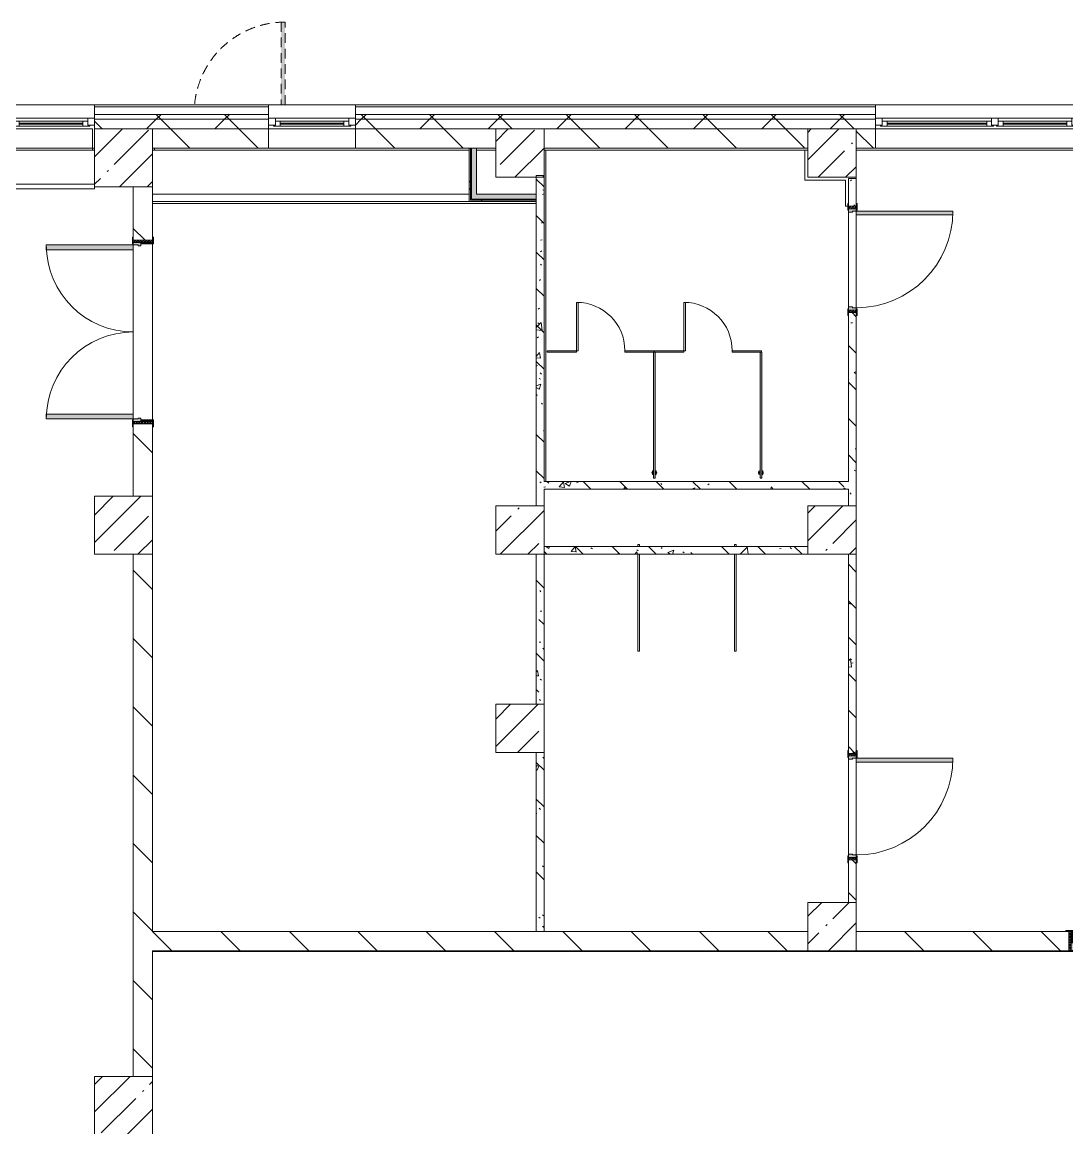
# Model space of a CAD drawing. Header units: millimetres. Extents: x 81663 to 277412, y -8553 to 29000.
# Drawn here: x 213638 to 224448, y 16767 to 28205 of the extents above; entities that cross this region are included whole.
import ezdxf

# ---------------------------------------------------------------- set-up
doc = ezdxf.new("R2010")
doc.units = ezdxf.units.MM
doc.linetypes.add('200_ШТРИХ__ш1_п0_6_', pattern=[160, 100, -60])
for name, color, linetype, lineweight in [('A-DETL-MBND', 7, '200_ШТРИХ__ш1_п0_6_', 9), ('A-DOOR', 7, 'Continuous', 5), ('A-GENM', 7, 'Continuous', 5), ('A-GLAZ-2', 7, 'Continuous', 5), ('A-WALL', 7, 'Continuous', 9), ('A-WALL-4', 7, 'Continuous', 5), ('I-WALL-3', 7, 'Continuous', 5), ('S-COLS-1', 7, 'Continuous', 5)]:
    doc.layers.add(name, color=color, linetype=linetype, lineweight=lineweight)
for name, color, linetype, lineweight, true_color in [('A-DOOR-2', 7, 'Continuous', 5, 0xe2e2e2), ('A-DOOR-3', 7, 'Continuous', 5, 0xaaaaaa), ('A-DOOR-FRAM-1', 7, 'Continuous', 5, 0xe2e2e2), ('A-DOOR-FRAM-3', 7, 'Continuous', 5, 0xaaaaaa), ('A-FLOR-2', 7, 'Continuous', 5, 0xaaaaaa), ('A-GENM-2', 7, 'Continuous', 5, 0xe2ddcd), ('I-WALL-1', 7, 'Continuous', 5, 0xe7e7e7), ('I-WALL-5', 7, 'Continuous', 5, 0x787878)]:
    doc.layers.add(name, color=color, linetype=linetype, lineweight=lineweight, true_color=true_color)
pattern_1 = [(45, (148228.23, 0), (-285.1231, 285.1231), []), (45, (148513.35, 0), (-285.1231, 285.1231), [504.031, -100.806, 16.764, -84.042])]
pattern_2 = [(135, (148228.23, 0), (-353.5534, -353.5534), [])]
pattern_3 = [(135, (148228.23, 0), (-377.1708, -377.1708), [533.4, -88.9, 17.78, -88.9]), (135, (148228.23, 376.94), (-377.1708, -377.1708), []), (50, (148228.23, 0), (637.6445, -55.7866), [66.675, -733.425]), (355, (148228.2, 0), (-123.3494, 668.699), [53.34, -586.74]), (100.451, (148281.37, -4.65), (514.299, 612.908), [56.665, -623.315]), (46.184, (148228.2, 177.8), (948.7764, -147.15), [100.012, -1100.137]), (96.636, (148307.3, 165.5), (830.909, 865.997), [84.998, -934.973]), (351.184, (148228.2, 177.8), (830.918, 865.988), [80.01, -880.11]), (21, (148317.13, 133.35), (530.6506, -357.9283), [66.675, -733.425]), (326, (148317.1, 133.35), (216.308, 644.6585), [53.34, -586.74]), (71.451, (148361.35, 103.5), (746.9596, 286.7243), [56.665, -623.315]), (37.5, (148228.23, 0), (10.8105, 295.9426), [16.764, -562.864, 16.764, -578.866, -588.962]), (37.5, (148228.23, 0), (10.8105, 295.9426), [-1175.258, 16.764, -572.198]), (7.5, (148228.23, 0), (233.8692, 350.6318), [16.764, -322.834, 16.764, -549.529, -224.472]), (7.5, (148228.23, 0), (233.8692, 350.6318), [-905.891, 16.764, -207.708]), (327.5, (148029.98, 0), (474.5678, -20.0513), [16.764, -205.486, 16.764, -676.656, -920.115]), (327.5, (148029.98, 0), (474.5678, -20.0513), [-915.67, 16.764, -903.351]), (317.5, (147941.1, 0), (518.4522, 88.9934), [16.764, -272.161, 16.764, -443.738, -653.415]), (317.5, (147941.1, 0), (518.4522, 88.9934), [-749.427, 16.764, -636.651])]
pattern_4 = [(45, (148228.23, 0), (-353.5534, 353.5534), []), (135, (148228.23, 0), (-353.5534, -353.5534), [])]
pattern_5 = [(45, (148228.2, 0), (-530.33, 530.33), []), (135, (148228.2, 0), (-530.33, -530.33), [])]

# ---------------------------------------------------------------- blocks, each defined once
blk = doc.blocks.new('BSC_Колонна _Прямоугольная - 600х600-V25-2_5_3_птичка')
at = {"layer": 'S-COLS-1'}
h = blk.add_hatch(dxfattribs=at)
h.set_pattern_fill('FP_55', color=256, style=0, pattern_type=2)
h.set_pattern_definition([(45, (-66460, -17000), (-285.1231, 285.1231), []), (45, (-66174.88, -17000), (-285.1231, 285.1231), [504.031, -100.806, 16.764, -84.042])])
h.paths.add_polyline_path([(-300, -300), (300, -300), (300, 300), (-300, 300), (-300, 6)])
for p, q in [((300, 300), (-300, 300)), ((-300, 300), (-300, -300)), ((300, -300), (300, 300)), ((-300, -300), (300, -300))]:
    blk.add_line(p, q, dxfattribs=at)
blk = doc.blocks.new('BSC_Колонна _Прямоугольная - 500х500-V50-2_5_3_птичка')
at = {"layer": 'S-COLS-1'}
h = blk.add_hatch(dxfattribs=at)
h.set_pattern_fill('FP_83', color=256, style=0, pattern_type=2)
h.set_pattern_definition([(45, (-73790, -22950), (-285.1231, 285.1231), []), (45, (-73504.88, -22950), (-285.1231, 285.1231), [504.031, -100.806, 16.764, -84.042])])
h.paths.add_polyline_path([(-250, -250), (250, -250), (250, 250), (-250, 250), (-250, -160)])
for p, q in [((250, 250), (-250, 250)), ((-250, 250), (-250, -250)), ((250, -250), (250, 250)), ((-250, -250), (250, -250))]:
    blk.add_line(p, q, dxfattribs=at)
blk = doc.blocks.new('BSC_Колонна _Прямоугольная - 500х500-V51-2_5_3_птичка')
at = {"layer": 'S-COLS-1'}
h = blk.add_hatch(dxfattribs=at)
h.set_pattern_fill('FP_84', color=256, style=0, pattern_type=2)
h.set_pattern_definition([(45, (-70560, -22950), (-285.1231, 285.1231), []), (45, (-70274.88, -22950), (-285.1231, 285.1231), [504.031, -100.806, 16.764, -84.042])])
h.paths.add_polyline_path([(-250, -250), (250, -250), (250, 250), (-250, 250), (-250, -160)])
for p, q in [((250, 250), (-250, 250)), ((-250, 250), (-250, -250)), ((250, -250), (250, 250)), ((-250, -250), (250, -250))]:
    blk.add_line(p, q, dxfattribs=at)
blk = doc.blocks.new('110_Дверь_СКБ_1Ст_Внутренняя1 - Д-4 1100x2100h_су мгн-32375332-2_5_3_птичка')
at = {"layer": 'A-DOOR-2'}
h = blk.add_hatch(color=256, dxfattribs=at)
h.paths.add_polyline_path([(512.5, 100), (512.5, 60), (502.5, 60), (502.5, 20), (537.5, 20), (537.5, 100)])
h.paths.add_polyline_path([(-487.5, 100), (-512.5, 100), (-512.5, 20), (-477.5, 20), (-477.5, 60), (-487.5, 60)])
at = {"layer": 'A-DOOR-3'}
h = blk.add_hatch(dxfattribs=at)
h.set_pattern_fill('FP_63', color=256, style=0, pattern_type=2)
h.set_pattern_definition([(135, (1751.41, 164.685), (-14.14214, -14.14214), []), (225, (1751.41, 164.685), (14.14214, -14.14214), [])])
h.paths.add_polyline_path([(562.5, 100), (537.5, 100), (537.5, -100), (562.5, -100)])
at = {"layer": 'A-DOOR-FRAM-1'}
for points in [[(-487.5, 1100), (-487.5, 100), (-447.5, 100), (-447.5, 1100)], [(-567.5, 108), (-567.5, 100), (-497.5, 100), (-497.5, 108)], [(-497.5, 20), (-512.5, 20), (-512.5, -100), (-497.5, -100)], [(592.5, 108), (522.5, 108), (522.5, 100), (592.5, 100)], [(537.5, 20), (522.5, 20), (522.5, -100), (537.5, -100)], [(-567.5, -100), (-567.5, -108), (-497.5, -108), (-497.5, -100)], [(592.5, -100), (522.5, -100), (522.5, -108), (592.5, -108)]]:
    blk.add_hatch(color=256, dxfattribs=at).paths.add_polyline_path(points)
at = {"layer": 'A-DOOR-FRAM-3'}
h = blk.add_hatch(dxfattribs=at)
h.set_pattern_fill('FP_64', color=256, style=0, pattern_type=2)
h.set_pattern_definition([(45, (-371.384, 164.685), (-14.1421, 14.1421), []), (135, (-371.384, 164.685), (-14.1421, -14.1421), [])])
h.paths.add_polyline_path([(-512.5, 100), (-537.5, 100), (-537.5, -100), (-512.5, -100)])
at = {"layer": 'A-DOOR-3'}
for p, q in [((-487.5, 1100), (-487.5, 100)), ((-447.5, 1100), (-487.5, 1100)), ((-447.5, 100), (-447.5, 1100)), ((-487.5, 100), (-447.5, 100))]:
    blk.add_line(p, q, dxfattribs=at)
blk.add_arc((-487.5, 100), 1000, 360, 90, dxfattribs=at)
at = {"layer": 'A-DOOR-FRAM-3'}
for p, q in [((-497.5, 108), (-567.5, 108)), ((-567.5, 108), (-567.5, 100)), ((-567.5, 100), (-497.5, 100)), ((-512.5, 100), (-537.5, 100)), ((-537.5, 100), (-537.5, -100)), ((-487.5, 100), (-512.5, 100)), ((-512.5, 100), (-512.5, 20)), ((-512.5, -100), (-512.5, 100)), ((-497.5, 100), (-512.5, 100)), ((-512.5, 100), (-512.5, 99)), ((-512.5, 99), (-497.5, 99)), ((-512.5, 20), (-477.5, 20)), ((-497.5, 20), (-512.5, 20)), ((-512.5, 20), (-512.5, -100)), ((-497.5, 100), (-497.5, 108)), ((-497.5, 99), (-497.5, 100)), ((-497.5, -100), (-497.5, 20)), ((-487.5, 60), (-487.5, 100)), ((-477.5, 60), (-487.5, 60)), ((-477.5, 20), (-477.5, 60)), ((512.5, 60), (502.5, 60)), ((502.5, 60), (502.5, 20)), ((502.5, 20), (537.5, 20)), ((512.5, 100), (512.5, 60)), ((537.5, 100), (512.5, 100)), ((592.5, 108), (522.5, 108)), ((522.5, 108), (522.5, 100)), ((537.5, 100), (522.5, 100)), ((522.5, 100), (522.5, 99)), ((522.5, 100), (592.5, 100)), ((522.5, 99), (537.5, 99)), ((537.5, 20), (522.5, 20)), ((522.5, 20), (522.5, -100)), ((537.5, 20), (537.5, 100)), ((562.5, 100), (537.5, 100)), ((537.5, 100), (537.5, -100)), ((537.5, 99), (537.5, 100)), ((537.5, -100), (537.5, 20)), ((562.5, -100), (562.5, 100)), ((592.5, 100), (592.5, 108)), ((-497.5, -100), (-567.5, -100)), ((-567.5, -100), (-567.5, -108)), ((-567.5, -108), (-497.5, -108)), ((-537.5, -100), (-512.5, -100)), ((-512.5, -100), (-497.5, -100)), ((-497.5, -108), (-497.5, -100)), ((522.5, -100), (537.5, -100)), ((592.5, -100), (522.5, -100)), ((522.5, -100), (522.5, -108)), ((522.5, -108), (592.5, -108)), ((537.5, -100), (562.5, -100)), ((592.5, -108), (592.5, -100))]:
    blk.add_line(p, q, dxfattribs=at)
blk = doc.blocks.new('110_Дверь_СКБ_1Ст_Внутренняя1 - Д-4 1100x2100h_су мгн-32391219-2_5_3_птичка')
at = {"layer": 'A-DOOR-2'}
h = blk.add_hatch(color=256, dxfattribs=at)
h.paths.add_polyline_path([(537.5, 40), (512.5, 40), (512.5, 0), (502.5, 0), (502.5, -40), (537.5, -40)])
h.paths.add_polyline_path([(-477.5, 0), (-487.5, 0), (-487.5, 40), (-512.5, 40), (-512.5, -40), (-477.5, -40)])
at = {"layer": 'A-DOOR-3'}
h = blk.add_hatch(dxfattribs=at)
h.set_pattern_fill('FP_88', color=256, style=0, pattern_type=2)
h.set_pattern_definition([(135, (1751.41, 104.685), (-14.14214, -14.14214), []), (225, (1751.41, 104.685), (14.14214, -14.14214), [])])
h.paths.add_polyline_path([(562.5, 40), (537.5, 40), (537.5, -40), (562.5, -40)])
at = {"layer": 'A-DOOR-FRAM-1'}
for points in [[(-447.5, 40), (-447.5, 1040), (-487.5, 1040), (-487.5, 40)], [(-497.5, 40), (-497.5, 48), (-567.5, 48), (-567.5, 40)], [(592.5, 48), (522.5, 48), (522.5, 40), (592.5, 40)], [(-497.5, -40), (-567.5, -40), (-567.5, -48), (-497.5, -48)], [(592.5, -48), (592.5, -40), (522.5, -40), (522.5, -48)]]:
    blk.add_hatch(color=256, dxfattribs=at).paths.add_polyline_path(points)
at = {"layer": 'A-DOOR-FRAM-3'}
h = blk.add_hatch(dxfattribs=at)
h.set_pattern_fill('FP_89', color=256, style=0, pattern_type=2)
h.set_pattern_definition([(45, (-371.384, 104.685), (-14.1421, 14.1421), []), (135, (-371.384, 104.685), (-14.1421, -14.1421), [])])
h.paths.add_polyline_path([(-512.5, 40), (-537.5, 40), (-537.5, -40), (-512.5, -40)])
at = {"layer": 'A-DOOR-3'}
for p, q in [((-487.5, 1040), (-487.5, 40)), ((-447.5, 1040), (-487.5, 1040)), ((-447.5, 40), (-447.5, 1040)), ((-487.5, 40), (-447.5, 40))]:
    blk.add_line(p, q, dxfattribs=at)
blk.add_arc((-487.5, 40), 1000, 360, 90, dxfattribs=at)
at = {"layer": 'A-DOOR-FRAM-3'}
for p, q in [((-497.5, 48), (-567.5, 48)), ((-567.5, 48), (-567.5, 40)), ((-567.5, 40), (-497.5, 40)), ((-512.5, 40), (-537.5, 40)), ((-537.5, 40), (-537.5, -40)), ((-487.5, 40), (-512.5, 40)), ((-512.5, 40), (-512.5, -40)), ((-512.5, -40), (-512.5, 40)), ((-497.5, 40), (-512.5, 40)), ((-512.5, 40), (-512.5, 39)), ((-512.5, 39), (-497.5, 39)), ((-497.5, 40), (-497.5, 48)), ((-497.5, 39), (-497.5, 40)), ((-487.5, 0), (-487.5, 40)), ((-477.5, 0), (-487.5, 0)), ((-477.5, -40), (-477.5, 0)), ((512.5, 0), (502.5, 0)), ((502.5, 0), (502.5, -40)), ((512.5, 40), (512.5, 0)), ((537.5, 40), (512.5, 40)), ((592.5, 48), (522.5, 48)), ((522.5, 48), (522.5, 40)), ((537.5, 40), (522.5, 40)), ((522.5, 40), (522.5, 39)), ((522.5, 40), (592.5, 40)), ((522.5, 39), (537.5, 39)), ((537.5, -40), (537.5, 40)), ((562.5, 40), (537.5, 40)), ((537.5, 40), (537.5, -40)), ((537.5, 39), (537.5, 40)), ((562.5, -40), (562.5, 40)), ((592.5, 40), (592.5, 48)), ((-497.5, -40), (-567.5, -40)), ((-567.5, -40), (-567.5, -48)), ((-567.5, -48), (-497.5, -48)), ((-537.5, -40), (-512.5, -40)), ((-497.5, -39), (-512.5, -39)), ((-512.5, -39), (-512.5, -40)), ((-512.5, -40), (-477.5, -40)), ((-512.5, -40), (-497.5, -40)), ((-497.5, -40), (-497.5, -39)), ((-497.5, -48), (-497.5, -40)), ((502.5, -40), (537.5, -40)), ((537.5, -39), (522.5, -39)), ((522.5, -39), (522.5, -40)), ((522.5, -40), (537.5, -40)), ((592.5, -40), (522.5, -40)), ((522.5, -40), (522.5, -48)), ((522.5, -48), (592.5, -48)), ((537.5, -40), (537.5, -39)), ((537.5, -40), (562.5, -40)), ((592.5, -48), (592.5, -40))]:
    blk.add_line(p, q, dxfattribs=at)
blk = doc.blocks.new('131_Сантехническая перегородка - СП-2-V57-2_5_3_птичка')
at = {"layer": 'A-GENM'}
for p, q in [((0, 8), (1000, 8)), ((0, 8), (0, -8)), ((1080, 8), (1100, 8)), ((1100, 8), (1100, -8)), ((1000, -8), (0, -8)), ((1100, -8), (1080, -8))]:
    blk.add_line(p, q, dxfattribs=at)
blk = doc.blocks.new('110_Дверь_СКБ_2Ст - Д-10 1800x2100h_Актовый зал EI30-32403870-2_5_3_птичка')
at = {"layer": 'A-DOOR-2'}
for points in [[(-887.5, 100), (-837.5, 100), (-837.5, 1000), (-887.5, 1000)], [(862.5, 100), (912.5, 100), (912.5, 1000), (862.5, 1000)]]:
    blk.add_hatch(color=256, dxfattribs=at).paths.add_polyline_path(points)
h = blk.add_hatch(color=256, dxfattribs=at)
h.paths.add_polyline_path([(-912.5, 100), (-912.5, 20), (-877.5, 20), (-877.5, 50), (-887.5, 50), (-887.5, 100)])
h.paths.add_polyline_path([(902.5, 20), (937.5, 20), (937.5, 100), (912.5, 100), (912.5, 50), (902.5, 50)])
at = {"layer": 'A-DOOR-3'}
h = blk.add_hatch(dxfattribs=at)
h.set_pattern_fill('FP_109', color=256, style=0, pattern_type=2)
h.set_pattern_definition([(135, (1351.41, 164.685), (-14.1421, -14.1421), []), (225, (1351.41, 164.685), (14.1421, -14.1421), [])])
h.paths.add_polyline_path([(937.5, -100), (962.5, -100), (962.5, 100), (937.5, 100)])
at = {"layer": 'A-DOOR-FRAM-1'}
for points in [[(-967.5, 100), (-897.5, 100), (-897.5, 108), (-967.5, 108)], [(-912.5, -100), (-897.5, -100), (-897.5, 20), (-912.5, 20)], [(922.5, 100), (992.5, 100), (992.5, 108), (922.5, 108)], [(922.5, -100), (937.5, -100), (937.5, 20), (922.5, 20)], [(-967.5, -108), (-897.5, -108), (-897.5, -100), (-967.5, -100)], [(922.5, -108), (992.5, -108), (992.5, -100), (922.5, -100)]]:
    blk.add_hatch(color=256, dxfattribs=at).paths.add_polyline_path(points)
at = {"layer": 'A-DOOR-FRAM-3'}
h = blk.add_hatch(dxfattribs=at)
h.set_pattern_fill('FP_110', color=256, style=0, pattern_type=2)
h.set_pattern_definition([(45, (-771.384, 164.685), (-14.1421, 14.1421), []), (135, (-771.384, 164.685), (-14.1421, -14.1421), [])])
h.paths.add_polyline_path([(-937.5, -100), (-912.5, -100), (-912.5, 100), (-937.5, 100)])
at = {"layer": 'A-DOOR-3'}
for p, q in [((-887.5, 1000), (-887.5, 100)), ((-837.5, 1000), (-887.5, 1000)), ((-837.5, 100), (-837.5, 1000)), ((912.5, 1000), (862.5, 1000)), ((862.5, 1000), (862.5, 100)), ((912.5, 100), (912.5, 1000)), ((-887.5, 100), (-837.5, 100)), ((862.5, 100), (912.5, 100))]:
    blk.add_line(p, q, dxfattribs=at)
for centre, start, end in [((-887.5, 100), 0, 90), ((912.5, 100), 90, 180)]:
    blk.add_arc(centre, 900, start, end, dxfattribs=at)
at = {"layer": 'A-DOOR-FRAM-3'}
for p, q in [((-897.5, 108), (-967.5, 108)), ((-967.5, 108), (-967.5, 100)), ((-967.5, 100), (-897.5, 100)), ((-912.5, 100), (-937.5, 100)), ((-937.5, 100), (-937.5, -100)), ((-887.5, 100), (-912.5, 100)), ((-912.5, 100), (-912.5, 20)), ((-912.5, -100), (-912.5, 100)), ((-912.5, 20), (-877.5, 20)), ((-897.5, 20), (-912.5, 20)), ((-912.5, 20), (-912.5, -100)), ((-897.5, 100), (-897.5, 108)), ((-897.5, -100), (-897.5, 20)), ((-887.5, 50), (-887.5, 100)), ((-877.5, 50), (-887.5, 50)), ((-877.5, 20), (-877.5, 50)), ((912.5, 50), (902.5, 50)), ((902.5, 50), (902.5, 20)), ((902.5, 20), (937.5, 20)), ((912.5, 100), (912.5, 50)), ((937.5, 100), (912.5, 100)), ((992.5, 108), (922.5, 108)), ((922.5, 108), (922.5, 100)), ((922.5, 100), (992.5, 100)), ((937.5, 20), (922.5, 20)), ((922.5, 20), (922.5, -100)), ((937.5, 20), (937.5, 100)), ((962.5, 100), (937.5, 100)), ((937.5, 100), (937.5, -100)), ((937.5, -100), (937.5, 20)), ((962.5, -100), (962.5, 100)), ((992.5, 100), (992.5, 108)), ((-897.5, -100), (-967.5, -100)), ((-967.5, -100), (-967.5, -108)), ((-967.5, -108), (-897.5, -108)), ((-937.5, -100), (-912.5, -100)), ((-912.5, -100), (-897.5, -100)), ((-897.5, -108), (-897.5, -100)), ((922.5, -100), (937.5, -100)), ((992.5, -100), (922.5, -100)), ((922.5, -100), (922.5, -108)), ((922.5, -108), (992.5, -108)), ((937.5, -100), (962.5, -100)), ((992.5, -108), (992.5, -100))]:
    blk.add_line(p, q, dxfattribs=at)
blk = doc.blocks.new('BSC_Колонна _Прямоугольная - 500х500-V94-2_5_3_птичка')
at = {"layer": 'S-COLS-1'}
h = blk.add_hatch(dxfattribs=at)
h.set_pattern_fill('FP_120', color=256, style=0, pattern_type=2)
h.set_pattern_definition([(45, (-70560, -20900), (-285.1231, 285.1231), []), (45, (-70274.88, -20900), (-285.1231, 285.1231), [504.031, -100.806, 16.764, -84.042])])
h.paths.add_polyline_path([(-250, -250), (250, -250), (250, 250), (-250, 250)])
for p, q in [((250, 250), (-250, 250)), ((-250, 250), (-250, -250)), ((250, -250), (250, 250)), ((-250, -250), (250, -250))]:
    blk.add_line(p, q, dxfattribs=at)
blk = doc.blocks.new('120_Окно_СКБ_1Ст - 120_Окно_СКБ_1Ст 900х2500_h_-19906774-2_5_3_птичка')
at = {"layer": 'A-GLAZ-2'}
for p, q in [((-450, -75), (-450, -5)), ((-450, -5), (-380, -5)), ((450, -5), (-450, -5)), ((-380, -75), (-450, -75)), ((-450, -75), (-400, -75)), ((-380, -75), (-400, -75)), ((-400, -75), (-400, -85)), ((-400, -85), (400, -85)), ((400, -85), (-400, -85)), ((-380, -5), (-380, -75)), ((380, -35), (-380, -35)), ((-380, -35), (-380, -75)), ((-330, -85), (-330, -35)), ((-330, -55), (330, -55)), ((330, -65), (-330, -65)), ((330, -85), (330, -35)), ((380, -75), (380, -5)), ((380, -5), (450, -5)), ((380, -75), (380, -35)), ((450, -75), (380, -75)), ((400, -75), (380, -75)), ((400, -75), (450, -75)), ((400, -85), (400, -75)), ((450, -5), (450, -75))]:
    blk.add_line(p, q, dxfattribs=at)
blk = doc.blocks.new('120_Окно_СКБ_2Ст - 120_Окно_СКБ_2Ст 2100х2400 _мал створка справа_-19092174-2_5_3_птичка')
at = {"layer": 'A-GLAZ-2'}
for p, q in [((-1050, -75), (-1050, -5)), ((-1050, -5), (-980, -5)), ((1050, -5), (-1050, -5)), ((-980, -75), (-1050, -75)), ((-1050, -75), (-1000, -75)), ((-980, -75), (-1000, -75)), ((-1000, -75), (-1000, -85)), ((-1000, -85), (170, -85)), ((170, -85), (-1000, -85)), ((-980, -5), (-980, -75)), ((150, -35), (-980, -35)), ((-980, -35), (-980, -75)), ((-930, -85), (-930, -35)), ((-930, -55), (100, -55)), ((100, -65), (-930, -65)), ((100, -85), (100, -35)), ((150, -75), (150, -5)), ((150, -5), (220, -5)), ((150, -75), (150, -35)), ((220, -75), (150, -75)), ((170, -75), (150, -75)), ((170, -75), (200, -75)), ((170, -85), (170, -75)), ((220, -75), (200, -75)), ((200, -75), (200, -85)), ((200, -85), (1000, -85)), ((1000, -85), (200, -85)), ((220, -5), (220, -75)), ((980, -35), (220, -35)), ((220, -35), (220, -75)), ((270, -85), (270, -35)), ((270, -55), (930, -55)), ((930, -65), (270, -65)), ((930, -85), (930, -35)), ((980, -75), (980, -5)), ((980, -5), (1050, -5)), ((980, -75), (980, -35)), ((1050, -75), (980, -75)), ((1000, -75), (980, -75)), ((1000, -75), (1050, -75)), ((1000, -85), (1000, -75)), ((1050, -5), (1050, -75))]:
    blk.add_line(p, q, dxfattribs=at)
blk = doc.blocks.new('BSC_Колонна _Прямоугольная - 500х500-V99-2_5_3_птичка')
at = {"layer": 'S-COLS-1'}
h = blk.add_hatch(dxfattribs=at)
h.set_pattern_fill('FP_127', color=256, style=0, pattern_type=2)
h.set_pattern_definition([(45, (-73790, -18850), (-285.1231, 285.1231), []), (45, (-73504.88, -18850), (-285.1231, 285.1231), [504.031, -100.806, 16.764, -84.042])])
h.paths.add_polyline_path([(-250, -250), (250, -250), (250, 250), (-250, 250)])
for p, q in [((250, 250), (-250, 250)), ((-250, 250), (-250, -250)), ((250, -250), (250, 250)), ((-250, -250), (250, -250))]:
    blk.add_line(p, q, dxfattribs=at)
blk = doc.blocks.new('110_Дверь_СКБ_1Ст_Наружная - ДН-2д_л__ Дверь из подвала ЛК _900 мм в свету_ 3300-22851703-2_5_3_птичка')
at = {"layer": 'A-DETL-MBND'}
blk.add_hatch(color=256, dxfattribs=at).paths.add_polyline_path([(489.5, 135), (489.5, 990), (449.5, 990), (449.5, 135)])
for p, q in [((489.5, 990), (449.5, 990)), ((449.5, 990), (449.5, 135)), ((489.5, 135), (489.5, 990))]:
    blk.add_line(p, q, dxfattribs=at)
blk.add_arc((489.5, 50), 940, 90, 174.73278, dxfattribs=at)
blk = doc.blocks.new('131_Сантехническая перегородка_Дверь - СД-1-V140-2_5_3_птичка')
at = {"layer": 'A-GENM-2'}
for points in [[(0, -8), (305, -8), (305, 8), (0, 8)], [(805, -8), (1110, -8), (1110, 8), (805, 8)]]:
    blk.add_hatch(color=256, dxfattribs=at).paths.add_polyline_path(points)
at = {"layer": 'A-DOOR'}
for p, q in [((321, 508), (305, 508)), ((305, 8), (305, 508)), ((321, 8), (321, 508)), ((321, 8), (305, 8))]:
    blk.add_line(p, q, dxfattribs=at)
blk.add_arc((305, 8), 500, 360, 90, dxfattribs=at)
at = {"layer": 'A-GENM'}
for p, q in [((305, 8), (0, 8)), ((0, 8), (0, -8)), ((305, -8), (305, 8)), ((1110, 8), (805, 8)), ((805, 8), (805, -8)), ((1110, -8), (1110, 8)), ((0, -8), (305, -8)), ((805, -8), (1110, -8))]:
    blk.add_line(p, q, dxfattribs=at)
blk = doc.blocks.new('131_Сантехническая перегородка - СП-4-V146-2_5_3_птичка')
at = {"layer": 'A-GENM-2'}
blk.add_hatch(color=256, dxfattribs=at).paths.add_polyline_path([(1330, 8), (26, 8), (26, -8), (1330, -8)])
at = {"layer": 'A-GENM'}
for p, q in [((1330, 8), (26, 8)), ((26, 8), (26, -8)), ((1330, -8), (1330, 8)), ((26, -8), (1330, -8))]:
    blk.add_line(p, q, dxfattribs=at)
at = {"layer": 'A-GENM', "flags": 128}
for points in [[(97, 8), (97, 9), (96, 9), (96, 9), (96, 10), (95, 10), (95, 11), (94, 11), (94, 12), (93, 12), (93, 12), (92, 13), (92, 13), (91, 13), (91, 14), (90, 14), (90, 14), (89, 14), (89, 14), (88, 15), (87, 15), (87, 15), (86, 15), (86, 15), (85, 15), (84, 15), (84, 15), (83, 15), (83, 15), (82, 15), (81, 15), (81, 15), (80, 15), (80, 14), (79, 14), (78, 14), (78, 14), (77, 13), (77, 13), (76, 13), (76, 13), (75, 12), (75, 12), (74, 11), (74, 11), (74, 11), (73, 10), (73, 10), (72, 9), (72, 9), (72, 8), (71, 8)], [(71, -8), (72, -9), (72, -9), (72, -9), (73, -10), (73, -10), (74, -11), (74, -11), (75, -12), (75, -12), (76, -12), (76, -13), (77, -13), (77, -13), (78, -14), (78, -14), (79, -14), (79, -14), (80, -14), (80, -15), (81, -15), (82, -15), (82, -15), (83, -15), (83, -15), (84, -15), (85, -15), (85, -15), (86, -15), (86, -15), (87, -15), (88, -15), (88, -15), (89, -14), (89, -14), (90, -14), (90, -14), (91, -13), (92, -13), (92, -13), (93, -13), (93, -12), (94, -12), (94, -11), (94, -11), (95, -11), (95, -10), (96, -10), (96, -9), (96, -9), (97, -8), (97, -8)]]:
    blk.add_lwpolyline(points, dxfattribs=at)
at = {"layer": 'A-GENM'}
for radius, start, end in [(24.6, 19.9113, 160.0887), (17.6, 45, 135), (17.6, 45, 135), (15.1, 45, 135), (24.6, 199.9113, 340.0887), (17.6, 225, 315), (17.6, 225, 315), (15.1, 225, 315)]:
    blk.add_arc((84, 0), radius, start, end, dxfattribs=at)
blk = doc.blocks.new('Зашивка приборов отопления29 - Зашивка приборов отопления-33323054-2_5_3_птичка')
at = {"layer": 'A-WALL-4'}
for p, q in [((66780, 26880), (66760, 26880)), ((70036, 26425), (66760, 26425)), ((66760, 26350), (70036, 26350))]:
    blk.add_line(p, q, dxfattribs=at)

msp = doc.modelspace()

# ---------------------------------------------------------------- hatches: boundary and pattern name
at = {"layer": 'A-WALL-4'}
h = msp.add_hatch(dxfattribs=at)
h.set_pattern_fill('FP_48', color=256, style=0, pattern_type=2)
h.set_pattern_definition(pattern_4)
h.paths.add_polyline_path([(233088.2, 27200), (233088.2, 27250), (228578.2, 27250), (228578.2, 27200), (232416.9, 27200)])
h.paths.add_polyline_path([(224996.7, 27200), (226078.2, 27200), (226078.2, 27250), (224568.2, 27250), (224568.2, 27200)])
h.paths.add_polyline_path([(212408.2, 27200), (213488.2, 27200), (213488.2, 27250), (212408.2, 27250)])
h.paths.add_polyline_path([(215721.5, 27200), (216188.2, 27200), (216185.3, 27250), (214388.2, 27250), (214388.2, 27200), (214794, 27200)])
h.paths.add_polyline_path([(217088.2, 27200), (222468.2, 27200), (222468.2, 27250), (217088.2, 27250)])
h.paths.add_polyline_path([(204591.3, 27200), (205388.2, 27200), (205388.2, 27250), (204138.1, 27250), (204138.1, 27200)])
h.paths.add_polyline_path([(202736.2, 27200), (203238.1, 27200), (203238.1, 27250), (202088.4, 27250), (202088.4, 27200)])
h.paths.add_polyline_path([(208088.2, 27200), (209268.2, 27200), (209268.2, 27250), (208088.2, 27250)])
h.paths.add_polyline_path([(198098.6, 27200), (198988.4, 27200), (198988.4, 27250), (197888.5, 27250), (197888.5, 27200)])
h.paths.add_polyline_path([(196988.5, 27200), (196988.5, 27250), (195735.2, 27250), (195735.2, 27200), (196243.6, 27200)])
h.paths.add_polyline_path([(192635.2, 27200), (192635.2, 27250), (190238.2, 27250), (190238.2, 27200), (191606, 27200)])
h = msp.add_hatch(dxfattribs=at)
h.set_pattern_fill('FP_48', color=256, style=0, pattern_type=2)
h.set_pattern_definition(pattern_4)
h.paths.add_polyline_path([(232428.2, 27100), (233088.2, 27100), (233088.2, 27200), (228578.2, 27200), (228578.2, 27100), (232416.9, 27100)])
h.paths.add_polyline_path([(214794, 27100), (216188.2, 27100), (216185.3, 27200), (214388.2, 27200), (214388.2, 27100)])
h.paths.add_polyline_path([(213488.2, 27100), (213488.2, 27200), (212408.2, 27200), (212408.2, 27100), (213183.4, 27100)])
h.paths.add_polyline_path([(226078.2, 27100), (226078.2, 27200), (224568.2, 27200), (224568.2, 27100), (225924.2, 27100)])
h.paths.add_polyline_path([(217088.2, 27100), (222468.2, 27100), (222468.2, 27200), (217088.2, 27200)])
h.paths.add_polyline_path([(209228.9, 27100), (209268.2, 27100), (209268.2, 27200), (208088.2, 27200), (208088.2, 27100), (208983.4, 27100)])
h.paths.add_polyline_path([(202088.4, 27100), (203238.1, 27100), (203238.1, 27200), (202088.4, 27200)])
h.paths.add_polyline_path([(205055, 27100), (205388.2, 27100), (205388.2, 27200), (204138.1, 27200), (204138.1, 27100), (204591.3, 27100)])
h.paths.add_polyline_path([(196988.5, 27100), (196988.5, 27200), (195735.2, 27200), (195735.2, 27100), (196243.6, 27100)])
h.paths.add_polyline_path([(192635.2, 27100), (192635.2, 27200), (190288.2, 27200), (190288.2, 27100), (191606, 27100)])
h.paths.add_polyline_path([(197888.5, 27100), (198988.4, 27100), (198988.4, 27200), (197888.5, 27200)])
at = {"layer": 'I-WALL-1'}
for points in [[(218338.8, 26425), (218338.8, 26900), (218288.8, 26900), (218288.8, 26425)], [(218958.2, 26375), (218958.2, 26425), (218288.8, 26425), (218288.8, 26375), (218504.1, 26375)]]:
    msp.add_hatch(color=256, dxfattribs=at).paths.add_polyline_path(points)
at = {"layer": 'I-WALL-3'}
h = msp.add_hatch(dxfattribs=at)
h.set_pattern_fill('FP_59', color=256, style=0, pattern_type=2)
h.set_pattern_definition(pattern_2)
h.paths.add_polyline_path([(229634.3, 26900), (232428.2, 26900), (232428.2, 27100), (229378.2, 27100), (229378.2, 26900)])
h.paths.add_polyline_path([(228878.2, 26900), (228878.2, 27100), (228578.2, 27100), (228578.2, 26900), (228706.8, 26900)])
h.paths.add_polyline_path([(218504.1, 26900), (218538.2, 26900), (218538.2, 27100), (217088.2, 27100), (217088.2, 26900), (217576.5, 26900)])
h.paths.add_polyline_path([(219431.6, 26900), (221768.2, 26900), (221768.2, 27100), (219038.2, 27100), (219038.2, 26900)])
h.paths.add_polyline_path([(214988.2, 26900), (216188.2, 26900), (216185.3, 27100), (214988.2, 27100)])
h.paths.add_polyline_path([(224568.2, 26900), (224978.2, 26900), (224978.2, 27100), (224568.2, 27100)])
h.paths.add_polyline_path([(226078.2, 26900), (226078.2, 27100), (225478.2, 27100), (225478.2, 26900), (225924.2, 26900)])
h.paths.add_polyline_path([(222468.2, 26900), (222468.2, 27100), (222268.2, 27100), (222268.2, 26900)])
h.paths.add_polyline_path([(204138.1, 26900), (205388.2, 26900), (205388.2, 27100), (204138.1, 27100)])
h.paths.add_polyline_path([(208088.2, 26900), (209288.2, 26900), (209288.2, 27100), (208088.2, 27100)])
h.paths.add_polyline_path([(202736.2, 26900), (203238.1, 26900), (203238.1, 27100), (202088.4, 27100), (202088.4, 26900)])
h.paths.add_polyline_path([(212693, 26900), (213488.2, 26900), (213488.2, 27100), (212388.2, 27100), (212388.2, 26900)])
h.paths.add_polyline_path([(198593, 26900), (198988.4, 26900), (198988.4, 27100), (198593, 27100)])
h = msp.add_hatch(dxfattribs=at)
h.set_pattern_fill('FP_160', color=256, style=0, pattern_type=2)
h.set_pattern_definition(pattern_5)
h.paths.add_polyline_path([(218276.3, 26362.5), (218276.3, 26900), (218263.8, 26900), (218263.8, 26362.5)])
h = msp.add_hatch(dxfattribs=at)
h.set_pattern_fill('FP_160', color=256, style=0, pattern_type=2)
h.set_pattern_definition(pattern_5)
h.paths.add_polyline_path([(218288.8, 26375), (218288.8, 26900), (218276.3, 26900), (218276.3, 26375)])
h = msp.add_hatch(dxfattribs=at)
h.set_pattern_fill('FP_59', color=256, style=0, pattern_type=2)
h.set_pattern_definition(pattern_2)
h.paths.add_polyline_path([(214788.2, 12300), (214988.2, 12300), (214988.2, 15175), (214788.2, 15175), (214788.2, 13534.8)])
h.paths.add_polyline_path([(214988.2, 16625), (214988.2, 16700), (214788.2, 16700), (214794, 16625)])
h.paths.add_polyline_path([(214850.3, 17300), (214988.2, 17300), (214988.2, 22700), (214788.2, 22700), (214788.2, 17300)])
h.paths.add_polyline_path([(214988.2, 23300), (214988.2, 24050), (214788.2, 24050), (214788.2, 23300)])
h.paths.add_polyline_path([(214988.2, 25950), (214988.2, 26500), (214788.2, 26500), (214788.2, 25950)])
h = msp.add_hatch(dxfattribs=at)
h.set_pattern_fill('FP_160', color=256, style=0, pattern_type=2)
h.set_pattern_definition(pattern_5)
h.paths.add_polyline_path([(218958.2, 26350), (218958.2, 26362.5), (218263.8, 26362.5), (218263.8, 26350), (218504.1, 26350)])
h = msp.add_hatch(dxfattribs=at)
h.set_pattern_fill('FP_160', color=256, style=0, pattern_type=2)
h.set_pattern_definition(pattern_5)
h.paths.add_polyline_path([(218958.2, 26362.5), (218958.2, 26375), (218276.3, 26375), (218276.3, 26362.5), (218504.1, 26362.5)])
h = msp.add_hatch(dxfattribs=at)
h.set_pattern_fill('FP_59', color=256, style=0, pattern_type=2)
h.set_pattern_definition(pattern_2)
h.paths.add_polyline_path([(230561.8, 18600), (232428.2, 18600), (232428.2, 18800), (228408.2, 18800), (228408.2, 18600), (228706.8, 18600)])
h.paths.add_polyline_path([(225598.2, 18600), (226808.2, 18600), (226808.2, 18800), (225568.2, 18800), (225568.2, 18600)])
h.paths.add_polyline_path([(214988.2, 18600), (221768.2, 18600), (221768.2, 18800), (214988.2, 18800)])
h.paths.add_polyline_path([(222268.2, 18600), (224468.2, 18600), (224468.2, 18800), (222268.2, 18800), (222268.2, 18681)])
at = {"layer": 'I-WALL-5'}
h = msp.add_hatch(dxfattribs=at)
h.set_pattern_fill('FP_69', color=256, style=0, pattern_type=2)
h.set_pattern_definition(pattern_3)
h.paths.add_polyline_path([(219038.2, 21150), (219034.3, 22700), (218958.2, 22700), (218958.2, 21150)])
h.paths.add_polyline_path([(219031.9, 23200), (219038.2, 23200), (219038.2, 26617.5), (218958.2, 26617.5), (218958.2, 23200), (219029.4, 23200)])
h = msp.add_hatch(dxfattribs=at)
h.set_pattern_fill('FP_69', color=256, style=0, pattern_type=2)
h.set_pattern_definition(pattern_3)
h.paths.add_polyline_path([(222235.8, 19100), (222268.2, 19100), (222268.2, 19540), (222188.2, 19540), (222188.2, 19100)])
h.paths.add_polyline_path([(222268.2, 20640), (222268.2, 22700), (222188.2, 22700), (222188.2, 20640)])
h.paths.add_polyline_path([(222268.2, 23200), (222268.2, 25200), (222188.2, 25200), (222188.2, 23200), (222202.1, 23200)])
h.paths.add_polyline_path([(222268.2, 26300), (222268.2, 26587.5), (222188.2, 26587.5), (222188.2, 26300), (222214.1, 26300)])
h = msp.add_hatch(dxfattribs=at)
h.set_pattern_fill('FP_69', color=256, style=0, pattern_type=2)
h.set_pattern_definition(pattern_3)
h.paths.add_polyline_path([(219038.2, 23375), (222188.2, 23375), (222188.2, 23455), (219038.2, 23455)])
h = msp.add_hatch(dxfattribs=at)
h.set_pattern_fill('FP_69', color=256, style=0, pattern_type=2)
h.set_pattern_definition(pattern_3)
h.paths.add_polyline_path([(221286.6, 22700), (221768.2, 22700), (221768.2, 22780), (219038.2, 22780), (219038.2, 22700), (219431.6, 22700)])
h = msp.add_hatch(dxfattribs=at)
h.set_pattern_fill('FP_69', color=256, style=0, pattern_type=2)
h.set_pattern_definition(pattern_3)
h.paths.add_polyline_path([(218958.2, 18800), (219038.2, 18800), (219038.2, 20650), (218958.2, 20650), (218958.2, 20476.2)])
at = {"layer": 'S-COLS-1'}
h = msp.add_hatch(dxfattribs=at)
h.set_pattern_fill('FP_56', color=256, style=0, pattern_type=2)
h.set_pattern_definition(pattern_1)
h.paths.add_polyline_path([(214988.2, 26500), (214988.2, 27100), (214388.2, 27100), (214388.2, 26500), (214794, 26500)])
h = msp.add_hatch(dxfattribs=at)
h.set_pattern_fill('FP_56', color=256, style=0, pattern_type=2)
h.set_pattern_definition(pattern_1)
h.paths.add_polyline_path([(218538.2, 26600), (219038.2, 26600), (219038.2, 27100), (218538.2, 27100), (218538.2, 26839.2)])
h = msp.add_hatch(dxfattribs=at)
h.set_pattern_fill('FP_56', color=256, style=0, pattern_type=2)
h.set_pattern_definition(pattern_1)
h.paths.add_polyline_path([(221768.2, 26600), (222268.2, 26600), (222268.2, 27100), (221768.2, 27100), (221768.2, 26900)])
h = msp.add_hatch(dxfattribs=at)
h.set_pattern_fill('FP_56', color=256, style=0, pattern_type=2)
h.set_pattern_definition(pattern_1)
h.paths.add_polyline_path([(214988.2, 22700), (214988.2, 23300), (214388.2, 23300), (214388.2, 22700), (214788.2, 22700)])

# ---------------------------------------------------------------- linework, layer by layer
at = {"layer": 'A-FLOR-2'}
for p, q in [((214388.2, 26880), (214368.2, 26880)), ((219058.2, 26880), (219058.2, 23455)), ((221737.2, 26569), (221737.2, 26880)), ((224547.2, 26879), (222268.2, 26879)), ((222157.2, 26569), (221737.2, 26569)), ((222157.2, 26300), (222157.2, 26569)), ((222268.2, 26600), (222268.2, 26587.5)), ((218958.2, 26330), (214988.2, 26330)), ((222180.2, 26300), (222157.2, 26300)), ((224438.2, 18592.9), (214988.2, 18592.9))]:
    msp.add_line(p, q, dxfattribs=at)
at = {"layer": 'A-WALL'}
for p, q in [((216188.2, 27330), (214388.2, 27330)), ((216188.2, 27250), (214388.2, 27250)), ((222468.2, 27330), (217088.2, 27330)), ((222468.2, 27250), (217088.2, 27250)), ((216188.2, 27200), (214388.2, 27200)), ((222468.2, 27200), (217088.2, 27200)), ((216188.2, 27100), (214988.2, 27100)), ((218538.2, 27100), (217088.2, 27100)), ((221768.2, 27100), (219038.2, 27100)), ((222468.2, 27100), (222268.2, 27100)), ((218276.3, 26900), (218276.3, 26362.5)), ((218288.8, 26900), (218288.8, 26375)), ((218276.3, 26362.5), (218958.2, 26362.5)), ((218288.8, 26375), (218958.2, 26375)), ((218958.2, 18800), (219038.2, 18800))]:
    msp.add_line(p, q, dxfattribs=at)
at = {"layer": 'A-WALL-4'}
for p, q in [((241538.2, 27350), (203238.1, 27350)), ((214388.2, 27350), (214388.2, 27100)), ((216188.2, 27100), (216188.2, 27350)), ((217088.2, 27350), (217088.2, 27100)), ((222468.2, 27100), (222468.2, 27350)), ((214388.2, 27100), (214988.2, 27100)), ((218538.2, 27100), (219038.2, 27100)), ((221768.2, 27100), (222268.2, 27100))]:
    msp.add_line(p, q, dxfattribs=at)
at = {"layer": 'I-WALL-3'}
for p, q in [((213488.2, 27100), (214368.2, 27100)), ((214368.2, 26880), (214368.2, 27100)), ((214988.2, 27100), (214988.2, 26900)), ((216188.2, 26900), (216188.2, 27100)), ((216188.2, 27100), (217088.2, 27100)), ((217088.2, 27100), (217088.2, 26900)), ((218538.2, 26900), (218538.2, 27100)), ((219038.2, 27100), (219038.2, 26900)), ((221768.2, 26900), (221768.2, 27100)), ((222268.2, 27100), (222268.2, 26900)), ((222468.2, 26900), (222468.2, 27100)), ((222468.2, 27100), (224568.2, 27100)), ((214388.2, 26900), (198593, 26900)), ((214368.2, 26880), (208988.2, 26880)), ((214988.2, 26900), (218538.2, 26900)), ((215008.2, 26900), (215008.2, 26880)), ((218264.4, 26880), (215008.2, 26880)), ((218338.8, 26900), (218263.8, 26900)), ((218263.8, 26900), (218263.8, 26350)), ((218338.8, 26425), (218338.8, 26900)), ((218538.2, 26880), (218338.8, 26880)), ((219038.2, 26900), (221768.2, 26900)), ((221768.2, 26880), (219038.2, 26880)), ((224978.2, 26900), (222268.2, 26900)), ((224569.1, 26880), (222268.2, 26880)), ((218958.2, 26617.5), (218958.2, 23200)), ((219038.2, 26617.5), (218958.2, 26617.5)), ((219038.2, 23455), (219038.2, 26617.5)), ((222188.2, 26587.5), (222188.2, 26330)), ((222268.2, 26587.5), (222188.2, 26587.5)), ((222268.2, 26330), (222268.2, 26587.5)), ((209009.2, 26529), (214388.2, 26529)), ((214388.7, 26479), (209009.2, 26479)), ((214388.7, 26500.3), (214388.7, 26479)), ((214988.2, 26500), (214788.2, 26500)), ((214788.2, 26500), (214788.2, 25980)), ((214988.2, 25980), (214988.2, 26500)), ((218958.2, 26425), (218338.8, 26425)), ((218263.8, 26350), (218958.2, 26350)), ((222188.2, 25260), (222188.2, 26240)), ((222268.2, 26210), (222268.2, 25250)), ((214788.2, 24150), (214788.2, 25850)), ((214988.2, 25910), (214988.2, 24090)), ((222188.2, 25170), (222188.2, 23455)), ((222268.2, 23200), (222268.2, 25170)), ((214788.2, 24020), (214788.2, 23300)), ((214988.2, 23300), (214988.2, 24020)), ((222188.2, 23455), (219038.2, 23455)), ((219038.2, 23375), (222188.2, 23375)), ((219038.2, 23200), (219038.2, 23375)), ((222188.2, 23375), (222188.2, 23200)), ((214788.2, 23300), (214988.2, 23300)), ((221768.2, 22780), (219038.2, 22780)), ((214788.2, 22700), (214788.2, 17300)), ((214988.2, 22700), (214788.2, 22700)), ((214988.2, 18800), (214988.2, 22700)), ((218958.2, 22700), (218958.2, 21150)), ((219038.2, 21150), (219038.2, 22700)), ((219038.2, 22700), (221768.2, 22700)), ((222188.2, 22700), (222188.2, 20670)), ((222268.2, 20670), (222268.2, 22700)), ((218958.2, 20650), (218958.2, 18800)), ((219038.2, 18800), (219038.2, 20650)), ((222188.2, 19600), (222188.2, 20580)), ((222268.2, 20550), (222268.2, 19590)), ((222188.2, 19510), (222188.2, 19100)), ((222268.2, 19100), (222268.2, 19510)), ((218958.2, 18800), (214988.2, 18800)), ((221768.2, 18800), (219038.2, 18800)), ((224438.2, 18800), (222268.2, 18800)), ((214988.2, 17300), (214988.2, 18600)), ((214988.2, 18600), (221768.2, 18600)), ((222268.2, 18600), (224438.2, 18600))]:
    msp.add_line(p, q, dxfattribs=at)
at = {"layer": 'S-COLS-1'}
for p, q in [((214988.2, 27100), (214388.2, 27100)), ((214388.2, 27100), (214388.2, 26500)), ((214988.2, 26900), (214988.2, 27100)), ((219038.2, 27100), (218538.2, 27100)), ((218538.2, 27100), (218538.2, 26900)), ((219038.2, 26900), (219038.2, 27100)), ((222268.2, 27100), (221768.2, 27100)), ((221768.2, 27100), (221768.2, 26900)), ((222268.2, 26900), (222268.2, 27100)), ((214988.2, 26500), (214988.2, 26900)), ((218538.2, 26900), (218538.2, 26600)), ((219038.2, 26600), (219038.2, 26900)), ((221768.2, 26900), (221768.2, 26600)), ((222268.2, 26600), (222268.2, 26900)), ((218538.2, 26600), (219038.2, 26600)), ((221768.2, 26600), (222268.2, 26600)), ((214388.2, 26500), (214988.2, 26500)), ((214788.2, 23300), (214388.2, 23300)), ((214388.2, 23300), (214388.2, 22700)), ((214988.2, 23300), (214788.2, 23300)), ((214988.2, 22700), (214988.2, 23300)), ((214388.2, 22700), (214788.2, 22700)), ((214788.2, 22700), (214988.2, 22700))]:
    msp.add_line(p, q, dxfattribs=at)

# ---------------------------------------------------------------- block references
at = {"layer": 'A-DETL-MBND'}
msp.add_blockref('110_Дверь_СКБ_1Ст_Наружная - ДН-2д_л__ Дверь из подвала ЛК _900 мм в свету_ 3300-22851703-2_5_3_птичка', (215868.7, 27215), dxfattribs=at)
at = {"layer": 'A-DOOR-3'}
for name, p, rotation in [('110_Дверь_СКБ_1Ст_Внутренняя1 - Д-4 1100x2100h_су мгн-32391219-2_5_3_птичка', (222228.2, 25762.5), 269.9999999999999), ('110_Дверь_СКБ_2Ст - Д-10 1800x2100h_Актовый зал EI30-32403870-2_5_3_птичка', (214888.2, 24987.5), 89.9999999999999), ('110_Дверь_СКБ_1Ст_Внутренняя1 - Д-4 1100x2100h_су мгн-32391219-2_5_3_птичка', (222228.2, 20102.5), 269.9999999999999), ('110_Дверь_СКБ_1Ст_Внутренняя1 - Д-4 1100x2100h_су мгн-32375332-2_5_3_птичка', (225030.7, 18700), 180)]:
    msp.add_blockref(name, p, dxfattribs=dict(at, rotation=rotation))
at = {"layer": 'A-GENM'}
for p in [(219069.2, 24798.5), (220179.6, 24798.5)]:
    msp.add_blockref('131_Сантехническая перегородка_Дверь - СД-1-V140-2_5_3_птичка', p, dxfattribs=at)
for name, p, rotation in [('131_Сантехническая перегородка - СП-4-V146-2_5_3_птичка', (220179.6, 23460.5), 90.00000000001177), ('131_Сантехническая перегородка - СП-4-V146-2_5_3_птичка', (221282, 23460.5), 90.00000000001177), ('131_Сантехническая перегородка - СП-2-V57-2_5_3_птичка', (220018.2, 21700), 90.00000000000006), ('131_Сантехническая перегородка - СП-2-V57-2_5_3_птичка', (221018.2, 21700), 90.00000000000006)]:
    msp.add_blockref(name, p, dxfattribs=dict(at, rotation=rotation))
at = {"layer": 'A-GLAZ-2'}
for name, p in [('120_Окно_СКБ_1Ст - 120_Окно_СКБ_1Ст 900х2500_h_-19906774-2_5_3_птичка', (213938.2, 27215)), ('120_Окно_СКБ_1Ст - 120_Окно_СКБ_1Ст 900х2500_h_-19906774-2_5_3_птичка', (216638.2, 27215)), ('120_Окно_СКБ_2Ст - 120_Окно_СКБ_2Ст 2100х2400 _мал створка справа_-19092174-2_5_3_птичка', (223518.2, 27215))]:
    msp.add_blockref(name, p, dxfattribs=at)
at = {"layer": 'A-WALL-4'}
msp.add_blockref('Зашивка приборов отопления29 - Зашивка приборов отопления-33323054-2_5_3_птичка', (148228.2, 0), dxfattribs=at)
at = {"layer": 'S-COLS-1'}
for name, p in [('BSC_Колонна _Прямоугольная - 500х500-V51-2_5_3_птичка', (218788.2, 22950)), ('BSC_Колонна _Прямоугольная - 500х500-V50-2_5_3_птичка', (222018.2, 22950)), ('BSC_Колонна _Прямоугольная - 500х500-V94-2_5_3_птичка', (218788.2, 20900)), ('BSC_Колонна _Прямоугольная - 500х500-V99-2_5_3_птичка', (222018.2, 18850)), ('BSC_Колонна _Прямоугольная - 600х600-V25-2_5_3_птичка', (214688.2, 17000))]:
    msp.add_blockref(name, p, dxfattribs=at)

doc.saveas('drawing.dxf')
